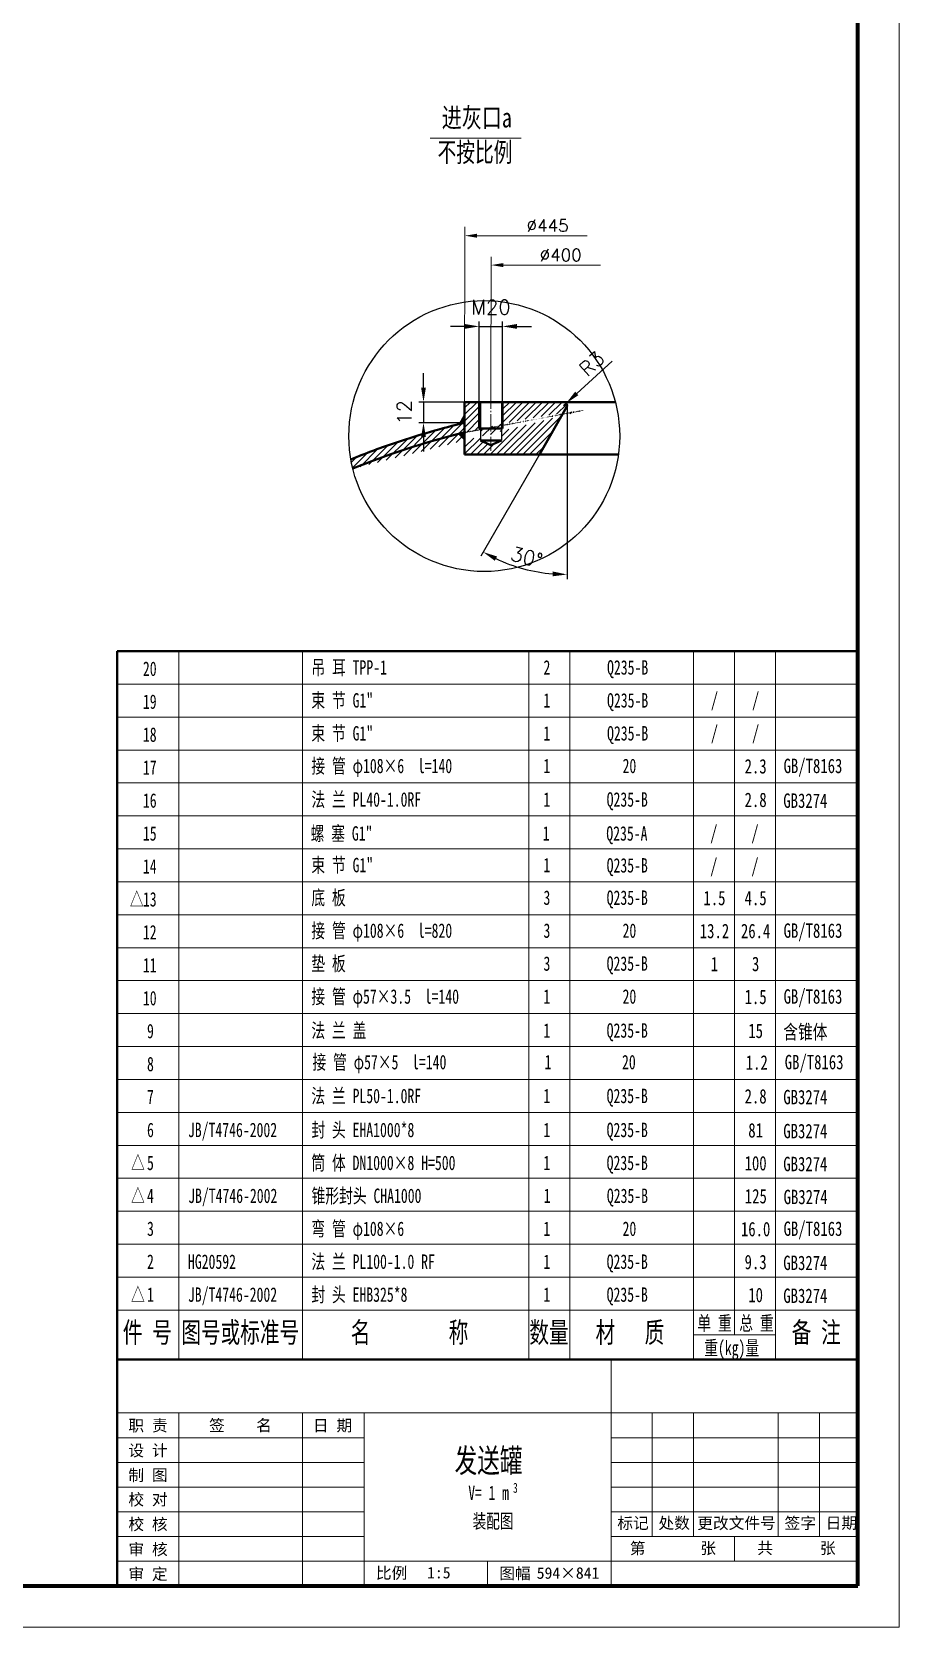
# Model space of a CAD drawing. Header units: millimetres. Extents: x 3579 to 7143, y -13968 to -8922.
# Drawn here: x 5878 to 7143, y -13968 to -11644 of the extents above; entities that cross this region are included whole.
import ezdxf
from ezdxf.enums import TextEntityAlignment as Align

# ---------------------------------------------------------------- set-up
doc = ezdxf.new("R2010")
doc.units = ezdxf.units.MM
doc.header["$PDMODE"] = 2
doc.linetypes.add('ZXX-L', pattern=[3.28, 2.5, -0.3, 0.18, -0.3])
for name, color, linetype, lineweight in [('A 粗实线', 1, 'Continuous', 40), ('B 细实线', 7, 'Continuous', 18), ('C 文 字', 2, 'Continuous', 20), ('E 长中心线', 3, 'ZXX-L', 18), ('J 标注尺寸', 2, 'Continuous', 18)]:
    doc.layers.add(name, color=color, linetype=linetype, lineweight=lineweight)
doc.layers.add('主线', color=7, linetype='Continuous')
doc.styles.add('HZTXT', font='SIMFANG.TTF', dxfattribs={"width": 0.75})
doc.styles.get("Standard").update_dxf_attribs({"font": 'txt.shx'})
doc.styles.add('style2', font='SIMFANG.TTF', dxfattribs={"width": 0.7})
doc.styles.add('标题中文', font='SIMFANG.TTF', dxfattribs={"width": 0.7})
doc.dimstyles.new('通用标注4.0', dxfattribs={"dimscale": 7, "dimtxt": 3, "dimasz": 3, "dimexe": 1, "dimexo": 0, "dimgap": 1, "dimtad": 1, "dimdec": 0, "dimzin": 0, "dimdsep": 46, "dimtxsty": 'Standard', "dimcen": 0, "dimadec": 0, "dimazin": 0, "dimtfac": 0.375, "dimtdec": 0, "dimtmove": 2, "dimatfit": 3, "dimfxl": 0, "dimtzin": 0, "dimarcsym": 0})

# ---------------------------------------------------------------- blocks, each defined once
blk = doc.blocks.new('*D25')
at = {"layer": 'C 文 字', "color": 0, "lineweight": -2}
for p, q in [((6509.5, -12072.8), (6488.5, -12072.8)), ((6530.5, -12183), (6530.5, -12065.8)), ((6530.5, -12072.8), (6564.5, -12072.8)), ((6564.5, -12183), (6564.5, -12065.8)), ((6585.5, -12072.8), (6606.5, -12072.8))]:
    blk.add_line(p, q, dxfattribs=at)
at = {"layer": 'C 文 字', "color": 0}
for points in [[(6509.5, -12069.3), (6509.5, -12076.3), (6530.5, -12072.8)], [(6585.5, -12069.3), (6585.5, -12076.3), (6564.5, -12072.8)]]:
    blk.add_solid(points, dxfattribs=at)
at = {"layer": 'Defpoints', "color": 0}
for p in [(6564.5, -12072.8), (6530.5, -12183), (6564.5, -12183)]:
    blk.add_point(p, dxfattribs=at)
at = {"layer": 'C 文 字', "color": 0, "insert": (6547.5, -12044.8), "char_height": 21, "attachment_point": 5}
blk.add_mtext('M20', dxfattribs=at)
blk = doc.blocks.new('*D26')
at = {"layer": 'C 文 字', "color": 0, "lineweight": -2}
for p, q in [((6724.3, -12123.3), (6672.7, -12170.5)), ((6653.4, -12188.1), (6657.2, -12184.7))]:
    blk.add_line(p, q, dxfattribs=at)
at = {"layer": 'C 文 字', "color": 0}
blk.add_solid([(6670.3, -12167.9), (6675, -12173.1), (6657.2, -12184.7)], dxfattribs=at)
at = {"layer": 'Defpoints', "color": 0}
for p in [(6653.4, -12188.1), (6657.2, -12184.7)]:
    blk.add_point(p, dxfattribs=at)
at = {"layer": 'C 文 字', "color": 0, "insert": (6694.5, -12126.9), "char_height": 21, "attachment_point": 5, "rotation": 42.4365}
blk.add_mtext('R3', dxfattribs=at)
blk = doc.blocks.new('*D27')
at = {"layer": 'C 文 字', "color": 0, "lineweight": -2}
for p, q in [((6658.5, -12230.8), (6658.5, -12441.3)), ((6618.1, -12259.5), (6532.6, -12407.6))]:
    blk.add_line(p, q, dxfattribs=at)
blk.add_arc((6658.5, -12189.5), 244.8, 244.9168, 265.0832, dxfattribs=at)
at = {"layer": 'C 文 字', "color": 0}
for points in [[(6553.1, -12414.3), (6556.4, -12408.1), (6536.1, -12401.5)], [(6637.7, -12429.9), (6637.4, -12436.9), (6658.5, -12434.3)]]:
    blk.add_solid(points, dxfattribs=at)
at = {"layer": 'Defpoints', "color": 0}
for p in [(6657.8, -12190.7), (6658.5, -12188.1), (6658.5, -12230.8), (6618.1, -12259.5), (6574.8, -12419.5)]:
    blk.add_point(p, dxfattribs=at)
at = {"layer": 'C 文 字', "color": 0, "insert": (6599.7, -12409), "char_height": 21, "attachment_point": 5, "rotation": 345}
blk.add_mtext('30%%d', dxfattribs=at)
blk = doc.blocks.new('*D28')
at = {"layer": 'C 文 字', "color": 0, "lineweight": -2}
for p, q in [((6449.2, -12162), (6449.2, -12141)), ((6509.2, -12183), (6442.2, -12183)), ((6449.2, -12183), (6449.2, -12213.1)), ((6509.2, -12213.1), (6442.2, -12213.1)), ((6449.2, -12234.1), (6449.2, -12255.1))]:
    blk.add_line(p, q, dxfattribs=at)
at = {"layer": 'C 文 字', "color": 0}
for points in [[(6445.7, -12162), (6452.7, -12162), (6449.2, -12183)], [(6445.7, -12234.1), (6452.7, -12234.1), (6449.2, -12213.1)]]:
    blk.add_solid(points, dxfattribs=at)
at = {"layer": 'Defpoints', "color": 0}
for p in [(6509.2, -12183), (6449.2, -12213.1), (6509.2, -12213.1)]:
    blk.add_point(p, dxfattribs=at)
at = {"layer": 'C 文 字', "color": 0, "insert": (6421.2, -12198.1), "char_height": 21, "attachment_point": 5, "rotation": 90}
blk.add_mtext('12', dxfattribs=at)

msp = doc.modelspace()

# ---------------------------------------------------------------- hatches: boundary and pattern name
at = {"layer": '主线'}
h = msp.add_hatch(dxfattribs=at)
h.set_pattern_fill('ANSI31', color=256, scale=2.125, style=0)
h.set_pattern_definition([(45, (-8627.6365, -7987.779), (-4.770761, 4.770761), [])])
edge = h.paths.add_edge_path()
edge.add_spline(control_points=[(6509.2, -12213.1), (6475.4, -12221.4), (6442.7, -12230.8), (6387.9, -12249.1), (6365.2, -12257.5), (6343.4, -12266.5)], knot_values=[5.169303, 5.169303, 5.169303, 5.169303, 5.300908, 5.300908, 5.399157, 5.399157, 5.399157, 5.399157], degree=3, periodic=0)
edge.add_arc((6537.8, -12232.6), 197.4, 189.8866, 193.902)
edge.add_ellipse((6887.5, -12607.7), major_axis=(-850, 0), ratio=0.5, start_angle=296.4233, end_angle=309.5503, ccw=False)
edge.add_line((6509.2, -12227.1), (6509.2, -12213.1))
h.paths.add_polyline_path([(6564.5, -12183), (6564.5, -12221.6), (6562.8, -12221.6), (6562.8, -12239.2), (6547.5, -12245.6), (6532.2, -12239.2), (6532.2, -12221.6), (6530.5, -12221.6), (6530.5, -12183), (6509.2, -12183), (6509.2, -12259.5), (6618.1, -12259.5), (6657.8, -12190.7, 0.57735), (6653.4, -12183)])
at = {"layer": '主线', "lineweight": 30}
h = msp.add_hatch(dxfattribs=at)
h.set_pattern_fill('ANSI37', color=1, scale=0.425, style=0)
h.set_pattern_definition([(45, (-5317.3423, -25513.2075), (-0.95415221, 0.95415221), []), (135, (-5317.3423, -25513.2075), (-0.95415221, -0.95415221), [])])
edge = h.paths.add_edge_path()
edge.add_line((6509.2, -12202.1), (6501.5, -12215))
edge.add_spline(control_points=[(6501.5, -12215), (6504.1, -12214.4), (6506.6, -12213.7), (6509.2, -12213.1)], knot_values=[5.169304, 5.169304, 5.169304, 5.169304, 5.179316, 5.179316, 5.179316, 5.179316], degree=3, periodic=0)
edge.add_line((6509.2, -12213.1), (6509.2, -12202.1))
edge = h.paths.add_edge_path()
edge.add_ellipse((6887.5, -12607.7), major_axis=(-850, 0), ratio=0.5, start_angle=296.4233, end_angle=297.0967)
edge.add_line((6500.3, -12229.4), (6509.2, -12237.9))
edge.add_line((6509.2, -12237.9), (6509.2, -12227.1))

# ---------------------------------------------------------------- linework, layer by layer
at = {"layer": 'A 粗实线'}
for p, q in [((6509.2, -12183), (6728.9, -12183)), ((6509.2, -12259.5), (6509.2, -12183)), ((6530.5, -12183), (6530.5, -12221.6)), ((6564.5, -12183), (6564.5, -12221.6)), ((6618.1, -12259.5), (6657.8, -12190.7)), ((6530.5, -12221.6), (6564.5, -12221.6)), ((6532.2, -12239.2), (6562.8, -12239.2)), ((6532.2, -12239.2), (6547.5, -12245.6)), ((6547.5, -12245.6), (6562.8, -12239.2)), ((6733.4, -12259.5), (6509.2, -12259.5)), ((6002.6, -12546.1), (6002.6, -13578.1)), ((6002.6, -12546.1), (7082.6, -12546.1)), ((6002.6, -13578.1), (7082.6, -13578.1))]:
    msp.add_line(p, q, dxfattribs=at)
at = {"layer": 'A 粗实线', "color": 1}
msp.add_line((6002.6, -13578.1), (6002.6, -13908.1), dxfattribs=at)
at = {"layer": 'A 粗实线', "color": 5, "lineweight": 120}
msp.add_lwpolyline([(7082.6, -13908.1), (7082.6, -8982.1), (3728.6, -8982.1), (3728.6, -13908.1)], close=True, dxfattribs=at)
at = {"layer": 'A 粗实线'}
msp.add_arc((6653.4, -12188.1), 5.1, 330, 90, dxfattribs=at)
msp.add_ellipse((6887.5, -12607.7), major_axis=(-850, 0), ratio=0.5, start_param=5.173563, end_param=5.402672, dxfattribs=at)
msp.add_open_spline([(6509.2, -12213.1), (6475.4, -12221.4), (6442.7, -12230.8), (6387.9, -12249.1), (6365.2, -12257.5), (6343.4, -12266.5)], degree=3, knots=[5.1693033, 5.1693033, 5.1693033, 5.1693033, 5.3009084, 5.3009084, 5.3991566, 5.3991566, 5.3991566, 5.3991566], dxfattribs=at)
at = {"layer": 'B 细实线'}
for p, q in [((6092.6, -13578.1), (6092.6, -12546.1)), ((6272.6, -13578.1), (6272.6, -12546.1)), ((6602.6, -13578.1), (6602.6, -12546.1)), ((6662.6, -13578.1), (6662.6, -12546.1)), ((6842.6, -13578.1), (6842.6, -12546.1)), ((6902.6, -13542.1), (6902.6, -12546.1)), ((6962.6, -13578.1), (6962.6, -12546.1)), ((6002.6, -12594.1), (7082.6, -12594.1)), ((6002.6, -12642.1), (7082.6, -12642.1)), ((6002.6, -12690.1), (7082.6, -12690.1)), ((6002.6, -12738.1), (7082.6, -12738.1)), ((6002.6, -12786.1), (7082.6, -12786.1)), ((6002.6, -12834.1), (7082.6, -12834.1)), ((6002.6, -12882.1), (7082.6, -12882.1)), ((6002.6, -12930.1), (7082.6, -12930.1)), ((6002.6, -12978.1), (7082.6, -12978.1)), ((6002.6, -13026.1), (7082.6, -13026.1)), ((6002.6, -13074.1), (7082.6, -13074.1)), ((6002.6, -13122.1), (7082.6, -13122.1)), ((6002.6, -13170.1), (7082.6, -13170.1)), ((6002.6, -13218.1), (7082.6, -13218.1)), ((6002.6, -13266.1), (7082.6, -13266.1)), ((6002.6, -13314.1), (7082.6, -13314.1)), ((6002.6, -13362.1), (7082.6, -13362.1)), ((6002.6, -13410.1), (7082.6, -13410.1)), ((6002.6, -13458.1), (7082.6, -13458.1)), ((6002.6, -13506.1), (7082.6, -13506.1)), ((6842.6, -13542.1), (6962.6, -13542.1)), ((6722.6, -13578.1), (6722.6, -13908.1)), ((6002.6, -13656.1), (7082.6, -13656.1)), ((6092.6, -13656.1), (6092.6, -13908.1)), ((6272.6, -13656.1), (6272.6, -13908.1)), ((6362.6, -13656.1), (6362.6, -13908.1)), ((6782.6, -13656.1), (6782.6, -13836.1)), ((6842.6, -13656.1), (6842.6, -13836.1)), ((6966.5, -13656.1), (6966.5, -13836.1)), ((7026.5, -13656.1), (7026.5, -13836.1)), ((6002.6, -13692.1), (6362.6, -13692.1)), ((6722.6, -13692.1), (7082.6, -13692.1)), ((6002.6, -13728.1), (6362.6, -13728.1)), ((6722.6, -13728.1), (7082.6, -13728.1)), ((6002.6, -13764.1), (6362.6, -13764.1)), ((6722.6, -13764.1), (7082.6, -13764.1)), ((6002.6, -13800.1), (6362.6, -13800.1)), ((6722.6, -13800.1), (7082.6, -13800.1)), ((6002.6, -13836.1), (6362.6, -13836.1)), ((6722.6, -13836.1), (7082.6, -13836.1)), ((6902.6, -13872.1), (6902.6, -13836.1)), ((6002.6, -13872.1), (7082.6, -13872.1)), ((6542.6, -13872.1), (6542.6, -13908.1))]:
    msp.add_line(p, q, dxfattribs=at)
msp.add_lwpolyline([(7142.6, -13968.1), (7142.6, -8922.1), (3578.6, -8922.1), (3578.6, -13968.1)], close=True, dxfattribs=at)
at = {"layer": 'C 文 字'}
for p, q in [((6509.2, -12183), (6509.6, -11927.6)), ((6527.4, -11940.6), (6688, -11940.6)), ((6547.5, -12168), (6547.8, -11971.5)), ((6565.7, -11983.4), (6707, -11983.4))]:
    msp.add_line(p, q, dxfattribs=at)
for points in [[(6527.4, -11937.7), (6527.4, -11943.6), (6509.6, -11940.6)], [(6565.7, -11980.5), (6565.7, -11986.4), (6547.8, -11983.4)]]:
    msp.add_solid(points, dxfattribs=at)
at = {"layer": 'E 长中心线', "ltscale": 10}
msp.add_line((6547.5, -12168), (6547.5, -12253.9), dxfattribs=at)
at = {"layer": 'J 标注尺寸'}
msp.add_line((6459, -11798.6), (6591.6, -11798.6), dxfattribs=at)
at = {"layer": '主线', "color": 1, "lineweight": 30}
for p, q in [((6501.5, -12215), (6509.2, -12202.1)), ((6500.3, -12229.4), (6509.2, -12237.9))]:
    msp.add_line(p, q, dxfattribs=at)
at = {"layer": '主线'}
for p, q in [((6532.2, -12183), (6532.2, -12239.2)), ((6562.8, -12183), (6562.8, -12239.2)), ((6658.5, -12188.1), (6658.5, -12230.8))]:
    msp.add_line(p, q, dxfattribs=at)
msp.add_circle((6537.8, -12232.6), 197.4, dxfattribs=at)

# ---------------------------------------------------------------- texts
at = {"layer": 'C 文 字', "style": 'HZTXT', "width": 0.75}
for s, p in [('/', (6873.4, -12618.4)), ('/', (6933.4, -12618.4)), ('/', (6873.4, -12666.4)), ('/', (6933.4, -12666.4)), ('2.3', (6933.4, -12713.9)), ('GB/T8163', (7017, -12714.9)), ('2.8', (6933.4, -12762.8)), ('GB3274', (7005.9, -12763.8)), ('/', (6872.4, -12812.3)), ('/', (6932.4, -12812.3)), ('/', (6872.4, -12860.3)), ('/', (6932.4, -12860.3)), ('1.5', (6873.4, -12905.9)), ('4.5', (6933.4, -12905.9)), ('13.2', (6873.4, -12953.9)), ('26.4', (6933.4, -12953.9)), ('GB/T8163', (7017, -12954.9)), ('1', (6873.4, -13001.9)), ('3', (6933.4, -13001.9)), ('1.5', (6933.4, -13049.9)), ('GB/T8163', (7017, -13050.9)), ('15', (6933.4, -13099.4)), ('含锥体', (7005.9, -13100.4)), ('GB/T8163', (7018.7, -13146.5)), ('1.2', (6935.1, -13145.5)), ('2.8', (6933.4, -13194.8)), ('GB3274', (7005.9, -13195.8)), ('81', (6933.4, -13244.3)), ('GB3274', (7005.9, -13245.3)), ('100', (6933.4, -13292.3)), ('GB3274', (7005.9, -13293.3)), ('125', (6933.7, -13340.3)), ('GB3274', (7006.3, -13341.3)), ('16.0', (6933.4, -13388.3)), ('GB/T8163', (7017, -13389.3)), ('9.3', (6933.4, -13436.3)), ('GB3274', (7005.9, -13437.3)), ('10', (6933.4, -13484.3)), ('GB3274', (7005.9, -13485.3))]:
    msp.add_text(s, height=21, dxfattribs=at).set_placement(p, align=Align.MIDDLE)
at = {"layer": 'C 文 字', "style": '标题中文', "oblique": 0.5}
msp.add_text('职 责', height=16.8, rotation=0.0959, dxfattribs=at).set_placement((6047.5, -13674.4), align=Align.MIDDLE_CENTER)
for s, p in [('签    名', (6182.2, -13673.8)), ('日 期', (6316.6, -13674.2)), ('设 计', (6047.5, -13710.4)), ('制 图', (6047.5, -13746.4)), ('校 对', (6047.5, -13781.8)), ('校 核', (6047.5, -13817.8)), ('标记', (6754.6, -13816.2)), ('处数', (6814.6, -13816.2)), ('更改文件号', (6905.5, -13816.2)), ('签字', (6998.4, -13816.2)), ('日期', (7058.4, -13816.2)), ('审 核', (6047.5, -13854.4)), ('第       张', (6812.8, -13852.8)), ('共      张', (6992.8, -13852.8)), ('审 定', (6047.5, -13890.4)), ('比例', (6402.6, -13888.9)), ('1:5', (6471.5, -13888.9)), ('图幅', (6582.6, -13889.4)), ('594×841', (6659.9, -13889.4))]:
    msp.add_text(s, height=16.8, rotation=0.0959, dxfattribs=at).set_placement(p, align=Align.MIDDLE)
at = {"layer": 'C 文 字', "char_height": 17.85, "attachment_point": 5}
for s, insert in [('%%c445', (6630.1, -11925.8)), ('%%c400', (6649.2, -11968.6))]:
    msp.add_mtext(s, dxfattribs=dict(at, insert=insert))
at = {"layer": 'J 标注尺寸', "style": '标题中文', "width": 0.7}
for s, height, p in [('20', 21, (6040.1, -12582.1)), ('吊 耳 TPP-1', 21, (6285.7, -12580.2)), ('2', 21, (6624.1, -12580.2)), ('Q235-B', 21, (6716.8, -12580.2)), ('19', 21, (6040.1, -12630.1)), ('束 节 G1"', 21, (6285.7, -12628.2)), ('1', 21, (6624.1, -12628.2)), ('Q235-B', 21, (6716.8, -12628.2)), ('18', 21, (6040.1, -12678.1)), ('束 节 G1"', 21, (6285.7, -12676.2)), ('1', 21, (6624.1, -12676.2)), ('Q235-B', 21, (6716.8, -12676.2)), ('17', 21, (6040.1, -12726.1)), ('接 管 φ108×6  l=140', 21, (6285.7, -12723.7)), ('1', 21, (6624.1, -12723.7)), ('20', 21, (6739.4, -12723.7)), ('16', 21, (6040.1, -12774.1)), ('法 兰 PL40-1.0RF', 21, (6285.7, -12772.6)), ('1', 21, (6624.1, -12772.6)), ('Q235-B', 21, (6716.2, -12772.6)), ('15', 21, (6040.1, -12822.1)), ('螺 塞 G1"', 21, (6284.6, -12822.1)), ('1', 21, (6623, -12822.1)), ('Q235-A', 21, (6715.7, -12822.1)), ('14', 21, (6040.1, -12870.1)), ('14', 21, (6040.1, -12870.1)), ('束 节 G1"', 21, (6285.7, -12868.2)), ('1', 21, (6624.1, -12868.2)), ('Q235-B', 21, (6716.2, -12868.6)), ('△', 21, (6021.1, -12918.1)), ('13', 21, (6040.1, -12918.1)), ('13', 21, (6040.1, -12918.1)), ('底 板', 21, (6285.7, -12915.7)), ('3', 21, (6624.1, -12915.7)), ('Q235-B', 21, (6716.2, -12915.7)), ('12', 21, (6040.1, -12966.1)), ('12', 21, (6040.1, -12966.1)), ('接 管 φ108×6  l=820', 21, (6285.7, -12963.7)), ('3', 21, (6624.1, -12963.7)), ('20', 21, (6739.4, -12963.7)), ('垫 板', 21, (6285.7, -13011.7)), ('3', 21, (6624.1, -13011.7)), ('Q235-B', 21, (6716.2, -13011.7)), ('11', 21, (6040.1, -13014.1)), ('11', 21, (6040.1, -13014.1)), ('接 管 φ57×3.5  l=140', 21, (6285.7, -13059.7)), ('1', 21, (6624.1, -13059.7)), ('20', 21, (6739.4, -13059.7)), ('10', 21, (6040.1, -13062.1)), ('10', 21, (6040.1, -13062.1)), ('法 兰 盖', 21, (6285.7, -13109.2)), ('9', 21, (6046.1, -13110.1)), ('9', 21, (6046.1, -13110.1)), ('1', 21, (6624.1, -13109.2)), ('Q235-B', 21, (6716.2, -13109.2)), ('接 管 φ57×5  l=140', 21, (6287.3, -13155.3)), ('8', 21, (6046.1, -13158.1)), ('1', 21, (6625.7, -13155.3)), ('20', 21, (6738.6, -13155.3)), ('7', 21, (6046.1, -13206.1)), ('法 兰 PL50-1.0RF', 21, (6285.7, -13204.6)), ('1', 21, (6624.1, -13204.6)), ('Q235-B', 21, (6716.2, -13204.6)), ('6', 21, (6046.1, -13254.1)), ('JB/T4746-2002', 21, (6105.8, -13254.1)), ('封 头 EHA1000*8', 21, (6285.7, -13254.1)), ('1', 21, (6624.1, -13254.1)), ('Q235-B', 21, (6716.2, -13254.1)), ('△', 21, (6022.8, -13302.1)), ('5', 21, (6046.1, -13302.1)), ('筒 体 DN1000×8 H=500', 21, (6285.7, -13302.1)), ('1', 21, (6624.1, -13302.1)), ('Q235-B', 21, (6716.2, -13302.1)), ('△', 21, (6022.8, -13350.1)), ('4', 21, (6046.1, -13350.1)), ('JB/T4746-2002', 21, (6106.1, -13350.1)), ('锥形封头 CHA1000', 21, (6286, -13350.1)), ('1', 21, (6624.4, -13350.1)), ('Q235-B', 21, (6716.5, -13350.1)), ('3', 21, (6046.1, -13398.1)), ('弯 管 φ108×6   ', 21, (6285.7, -13398.1)), ('1', 21, (6624.1, -13398.1)), ('20', 21, (6739.4, -13398.1)), ('2', 21, (6046.1, -13446.1)), ('HG20592', 21, (6105.8, -13446.1)), ('法 兰 PL100-1.0 RF', 21, (6285.7, -13446.1)), ('1', 21, (6624.1, -13446.1)), ('Q235-B', 21, (6716.2, -13446.1)), ('△', 21, (6022.8, -13494.1)), ('1', 21, (6046.1, -13494.1)), ('JB/T4746-2002', 21, (6105.8, -13494.1)), ('封 头 EHB325*8', 21, (6285.7, -13494.1)), ('1', 21, (6624.1, -13494.1)), ('Q235-B', 21, (6716.2, -13494.1)), ('件 号', 29.99, (6010.8, -13553.6)), ('图号或标准号', 29.99, (6096.1, -13553.6)), ('名        称', 29.99, (6343.1, -13553.6)), ('数量', 29.99, (6603.5, -13553.6)), ('材   质', 29.99, (6700.1, -13553.6)), ('单 重', 21, (6848.5, -13535.8)), ('总 重', 21, (6909.6, -13535.8)), ('备 注', 29.99, (6986, -13553.6)), ('重(kg)量', 21, (6858.5, -13571.8)), ('发送罐', 34.55, (6494.5, -13742.7)), ('3', 14.5, (6579.7, -13772.4)), ('V= 1 m', 20.73, (6514.5, -13782.7)), ('装配图', 20.73, (6520.9, -13824))]:
    msp.add_text(s, height=height, dxfattribs=at).set_placement(p)
at = {"layer": 'J 标注尺寸', "char_height": 28.56, "width": 416.16, "attachment_point": 1}
for s, insert, style in [('进灰口a', (6475.8, -11754.3), 'HZTXT'), ('{\\f仿宋_GB2312|b0|i0|c134|p49;不按比例}', (6469.7, -11804.6), 'style2')]:
    msp.add_mtext(s, dxfattribs=dict(at, insert=insert, style=style))

# ---------------------------------------------------------------- dimensions: what is measured, and where the dimension line sits
at = {"layer": 'C 文 字'}
dim = msp.add_linear_dim(base=(6564.5, -12072.8), p1=(6530.5, -12183), p2=(6564.5, -12183), text='M20', dimstyle='通用标注4.0', dxfattribs=at)
dim.commit()
dim.dimension.update_dxf_attribs({"geometry": '*D25', "text_midpoint": (6547.5, -12044.8)})
dim = msp.add_radius_dim(center=(6653.4, -12188.1), mpoint=(6657.2, -12184.7), text='R3', dimstyle='通用标注4.0', dxfattribs=at)
dim.commit()
dim.dimension.update_dxf_attribs({"geometry": '*D26', "text_midpoint": (6694.5, -12126.9)})
dim = msp.add_linear_dim(base=(6449.2, -12213.1), p1=(6509.2, -12183), p2=(6509.2, -12213.1), angle=90, text='12', dimstyle='通用标注4.0', dxfattribs=at)
dim.commit()
dim.dimension.update_dxf_attribs({"geometry": '*D28', "text_midpoint": (6421.2, -12198.1)})
dim = msp.add_angular_dim_2l(base=(6574.8, -12419.5), line1=((6618.1, -12259.5), (6657.8, -12190.7)), line2=((6658.5, -12188.1), (6658.5, -12230.8)), text='30%%d', dimstyle='通用标注4.0', dxfattribs=at)
dim.commit()
dim.dimension.update_dxf_attribs({"geometry": '*D27', "text_midpoint": (6599.7, -12409)})

doc.saveas('drawing.dxf')
